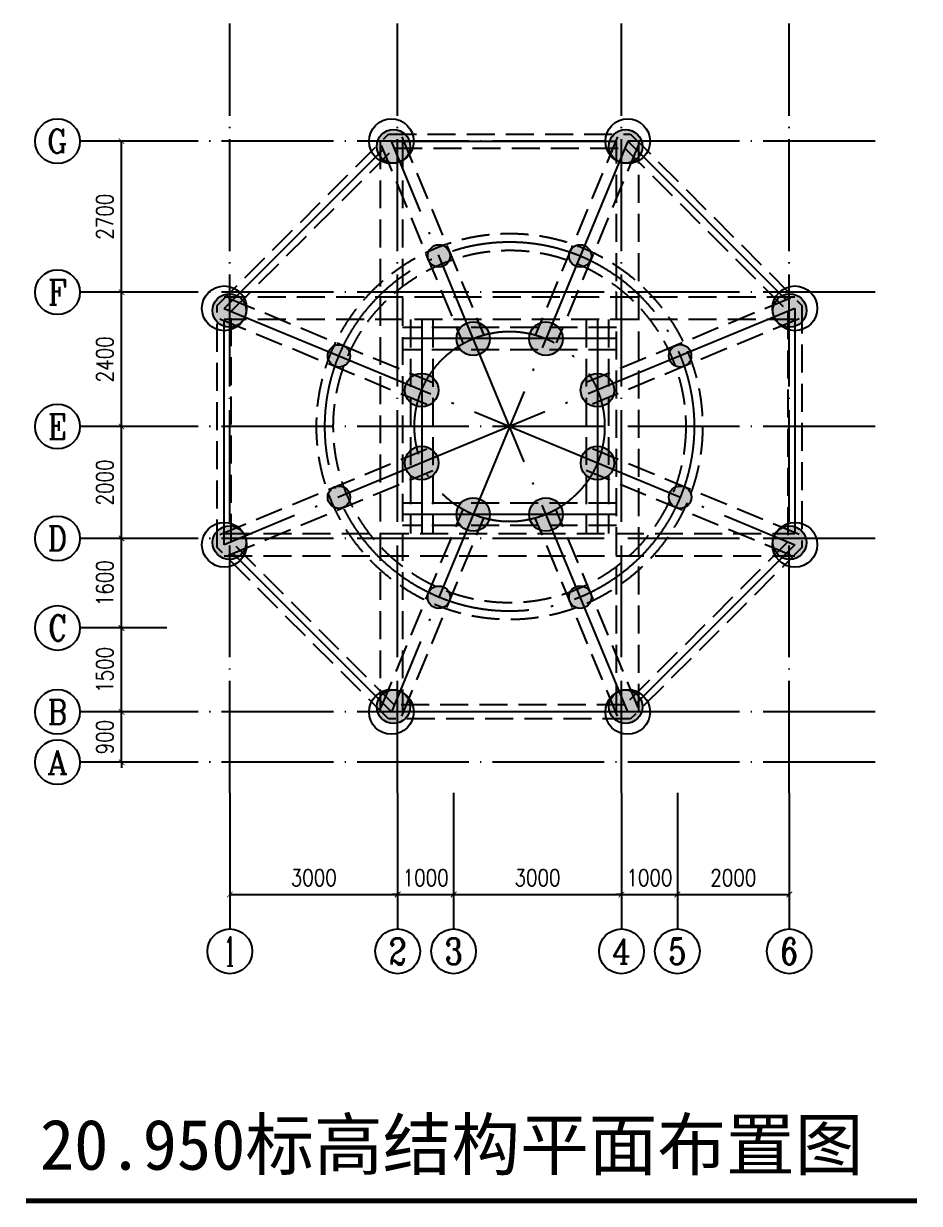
# Model space of a CAD drawing. Header units: millimetres. Extents: x 2998490 to 15040601, y 444546 to 7822218.
# Drawn here: x 14112691 to 14128705, y 7373288 to 7394373 of the extents above; entities that cross this region are included whole.
import ezdxf
from ezdxf.enums import TextEntityAlignment as Align

# ---------------------------------------------------------------- set-up
doc = ezdxf.new("R2010")
doc.units = ezdxf.units.MM
doc.header["$LTSCALE"] = 2000
doc.linetypes.add('DASH', pattern=[0.35, 0.25, -0.1])
doc.linetypes.add('DOTE', pattern=[2.42, 2, -0.2, 0.02, -0.2])
for name, color, linetype in [('3-AXIS_TEXT', 7, 'Continuous'), ('3-ban', 84, 'Continuous'), ('3-column-DOWN', 232, 'Continuous'), ('3-COLUMN-UP', 2, 'Continuous'), ('3-HATCH', 8, 'Continuous'), ('3-liang-xu', 120, 'DASH'), ('AXIS', 3, 'Continuous'), ('AXIS_TEXT', 7, 'Continuous'), ('DOTE', 9, 'DOTE')]:
    doc.layers.add(name, color=color, linetype=linetype)
doc.styles.add('_TCH_AXIS', font='COMPLEX', dxfattribs={"bigfont": 'GBCBIG'})
doc.styles.add('COMPLEX', font='COMPLEX')
doc.styles.add('DIM_FONT', font='SIMPLEX', dxfattribs={"width": 0.8, "bigfont": 'HZTXT'})
doc.styles.add('宋体', font='NSimSun-18030.ttf')
doc.dimstyles.new('DIMN100', dxfattribs={"dimtxt": 300, "dimasz": 100, "dimexe": 250, "dimexo": 300, "dimgap": 150, "dimtad": 1, "dimdec": 0, "dimzin": 0, "dimdsep": 46, "dimtxsty": 'DIM_FONT', "dimblk": 'ARCHTICK', "dimcen": 0.09, "dimclrt": 7, "dimazin": 2, "dimtfac": 1, "dimtdec": 0, "dimtix": 1, "dimtmove": 2, "dimatfit": 3, "dimldrblk": 'ARCHTICK', "dimfxl": 0, "dimtolj": 1, "dimtzin": 0, "dimarcsym": 0})

# ---------------------------------------------------------------- blocks, each defined once
blk = doc.blocks.new('_ArchTick')
at = {"color": 0, "linetype": 'ByBlock', "const_width": 0.15}
blk.add_lwpolyline([(-0.5, -0.5), (0.5, 0.5)], dxfattribs=at)
blk = doc.blocks.new('*D740')
at = {"layer": 'AXIS', "color": 0, "lineweight": -2}
for p, q in [((14114442, 7382072), (14114442, 7382172)), ((14114884, 7382072), (14114192, 7382072)), ((14114442, 7381172), (14114442, 7382072)), ((14114884, 7381172), (14114192, 7381172)), ((14114442, 7381172), (14114442, 7381072))]:
    blk.add_line(p, q, dxfattribs=at)
at = {"layer": 'Defpoints', "color": 0}
for p in [(14114442, 7382072), (14115184, 7382072), (14115184, 7381172)]:
    blk.add_point(p, dxfattribs=at)
at = {"layer": 'AXIS', "color": 0, "lineweight": -2, "xscale": 100, "yscale": 100, "zscale": 100}
for p, rotation in [((14114442, 7382072), 270), ((14114442, 7381172), 90)]:
    blk.add_blockref('_ArchTick', p, dxfattribs=dict(at, rotation=rotation))
at = {"layer": 'AXIS', "color": 7, "insert": (14114142, 7381622), "char_height": 300, "attachment_point": 5, "rotation": 90, "style": 'DIM_FONT'}
blk.add_mtext('\\A1;900', dxfattribs=at)
blk = doc.blocks.new('*D741')
at = {"layer": 'AXIS', "color": 0, "lineweight": -2}
for p, q in [((14114884, 7383572), (14114192, 7383572)), ((14114442, 7382072), (14114442, 7383572)), ((14114884, 7382072), (14114192, 7382072))]:
    blk.add_line(p, q, dxfattribs=at)
at = {"layer": 'Defpoints', "color": 0}
for p in [(14114442, 7383572), (14115184, 7383572), (14115184, 7382072)]:
    blk.add_point(p, dxfattribs=at)
at = {"layer": 'AXIS', "color": 0, "lineweight": -2, "xscale": 100, "yscale": 100, "zscale": 100}
for p, rotation in [((14114442, 7383572), 90), ((14114442, 7382072), 270)]:
    blk.add_blockref('_ArchTick', p, dxfattribs=dict(at, rotation=rotation))
at = {"layer": 'AXIS', "color": 7, "insert": (14114142, 7382822), "char_height": 300, "attachment_point": 5, "rotation": 90, "style": 'DIM_FONT'}
blk.add_mtext('\\A1;1500', dxfattribs=at)
blk = doc.blocks.new('*D742')
at = {"layer": 'AXIS', "color": 0, "lineweight": -2}
for p, q in [((14114884, 7385172), (14114192, 7385172)), ((14114442, 7383572), (14114442, 7385172)), ((14114884, 7383572), (14114192, 7383572))]:
    blk.add_line(p, q, dxfattribs=at)
at = {"layer": 'Defpoints', "color": 0}
for p in [(14114442, 7385172), (14115184, 7385172), (14115184, 7383572)]:
    blk.add_point(p, dxfattribs=at)
at = {"layer": 'AXIS', "color": 0, "lineweight": -2, "xscale": 100, "yscale": 100, "zscale": 100}
for p, rotation in [((14114442, 7385172), 90), ((14114442, 7383572), 270)]:
    blk.add_blockref('_ArchTick', p, dxfattribs=dict(at, rotation=rotation))
at = {"layer": 'AXIS', "color": 7, "insert": (14114142, 7384372), "char_height": 300, "attachment_point": 5, "rotation": 90, "style": 'DIM_FONT'}
blk.add_mtext('\\A1;1600', dxfattribs=at)
blk = doc.blocks.new('*D743')
at = {"layer": 'AXIS', "color": 0, "lineweight": -2}
for p, q in [((14114884, 7387172), (14114192, 7387172)), ((14114442, 7385172), (14114442, 7387172)), ((14114884, 7385172), (14114192, 7385172))]:
    blk.add_line(p, q, dxfattribs=at)
at = {"layer": 'Defpoints', "color": 0}
for p in [(14114442, 7387172), (14115184, 7387172), (14115184, 7385172)]:
    blk.add_point(p, dxfattribs=at)
at = {"layer": 'AXIS', "color": 0, "lineweight": -2, "xscale": 100, "yscale": 100, "zscale": 100}
for p, rotation in [((14114442, 7387172), 90), ((14114442, 7385172), 270)]:
    blk.add_blockref('_ArchTick', p, dxfattribs=dict(at, rotation=rotation))
at = {"layer": 'AXIS', "color": 7, "insert": (14114142, 7386172), "char_height": 300, "attachment_point": 5, "rotation": 90, "style": 'DIM_FONT'}
blk.add_mtext('\\A1;2000', dxfattribs=at)
blk = doc.blocks.new('*D744')
at = {"layer": 'AXIS', "color": 0, "lineweight": -2}
for p, q in [((14114884, 7389572), (14114192, 7389572)), ((14114442, 7387172), (14114442, 7389572)), ((14114884, 7387172), (14114192, 7387172))]:
    blk.add_line(p, q, dxfattribs=at)
at = {"layer": 'Defpoints', "color": 0}
for p in [(14114442, 7389572), (14115184, 7389572), (14115184, 7387172)]:
    blk.add_point(p, dxfattribs=at)
at = {"layer": 'AXIS', "color": 0, "lineweight": -2, "xscale": 100, "yscale": 100, "zscale": 100}
for p, rotation in [((14114442, 7389572), 90), ((14114442, 7387172), 270)]:
    blk.add_blockref('_ArchTick', p, dxfattribs=dict(at, rotation=rotation))
at = {"layer": 'AXIS', "color": 7, "insert": (14114142, 7388372), "char_height": 300, "attachment_point": 5, "rotation": 90, "style": 'DIM_FONT'}
blk.add_mtext('\\A1;2400', dxfattribs=at)
blk = doc.blocks.new('*D745')
at = {"layer": 'AXIS', "color": 0, "lineweight": -2}
for p, q in [((14114884, 7392272), (14114192, 7392272)), ((14114442, 7389572), (14114442, 7392272)), ((14114884, 7389572), (14114192, 7389572))]:
    blk.add_line(p, q, dxfattribs=at)
at = {"layer": 'Defpoints', "color": 0}
for p in [(14114442, 7392272), (14115184, 7392272), (14115184, 7389572)]:
    blk.add_point(p, dxfattribs=at)
at = {"layer": 'AXIS', "color": 0, "lineweight": -2, "xscale": 100, "yscale": 100, "zscale": 100}
for p, rotation in [((14114442, 7392272), 90), ((14114442, 7389572), 270)]:
    blk.add_blockref('_ArchTick', p, dxfattribs=dict(at, rotation=rotation))
at = {"layer": 'AXIS', "color": 7, "insert": (14114142, 7390922), "char_height": 300, "attachment_point": 5, "rotation": 90, "style": 'DIM_FONT'}
blk.add_mtext('\\A1;2700', dxfattribs=at)
blk = doc.blocks.new('*D746')
at = {"layer": 'AXIS', "color": 0, "lineweight": -2}
for p, q in [((14116378, 7380327), (14116378, 7378558)), ((14119378, 7380327), (14119378, 7378558)), ((14116378, 7378808), (14119378, 7378808))]:
    blk.add_line(p, q, dxfattribs=at)
at = {"layer": 'Defpoints', "color": 0}
for p in [(14116378, 7380627), (14119378, 7380627), (14119378, 7378808)]:
    blk.add_point(p, dxfattribs=at)
at = {"layer": 'AXIS', "color": 0, "lineweight": -2, "xscale": 100, "yscale": 100, "zscale": 100, "rotation": 180}
blk.add_blockref('_ArchTick', (14116378, 7378808), dxfattribs=at)
at = {"layer": 'AXIS', "color": 0, "lineweight": -2, "xscale": 100, "yscale": 100, "zscale": 100}
blk.add_blockref('_ArchTick', (14119378, 7378808), dxfattribs=at)
at = {"layer": 'AXIS', "color": 7, "insert": (14117878, 7379108), "char_height": 300, "attachment_point": 5, "style": 'DIM_FONT'}
blk.add_mtext('\\A1;3000', dxfattribs=at)
blk = doc.blocks.new('*D747')
at = {"layer": 'AXIS', "color": 0, "lineweight": -2}
for p, q in [((14119378, 7380327), (14119378, 7378558)), ((14120378, 7380327), (14120378, 7378558)), ((14119378, 7378808), (14119278, 7378808)), ((14119378, 7378808), (14120378, 7378808)), ((14120378, 7378808), (14120478, 7378808))]:
    blk.add_line(p, q, dxfattribs=at)
at = {"layer": 'Defpoints', "color": 0}
for p in [(14119378, 7380627), (14120378, 7380627), (14120378, 7378808)]:
    blk.add_point(p, dxfattribs=at)
at = {"layer": 'AXIS', "color": 0, "lineweight": -2, "xscale": 100, "yscale": 100, "zscale": 100}
blk.add_blockref('_ArchTick', (14119378, 7378808), dxfattribs=at)
at = {"layer": 'AXIS', "color": 0, "lineweight": -2, "xscale": 100, "yscale": 100, "zscale": 100, "rotation": 180}
blk.add_blockref('_ArchTick', (14120378, 7378808), dxfattribs=at)
at = {"layer": 'AXIS', "color": 7, "insert": (14119878, 7379108), "char_height": 300, "attachment_point": 5, "style": 'DIM_FONT'}
blk.add_mtext('\\A1;1000', dxfattribs=at)
blk = doc.blocks.new('*D748')
at = {"layer": 'AXIS', "color": 0, "lineweight": -2}
for p, q in [((14120378, 7380327), (14120378, 7378558)), ((14123378, 7380327), (14123378, 7378558)), ((14120378, 7378808), (14123378, 7378808))]:
    blk.add_line(p, q, dxfattribs=at)
at = {"layer": 'Defpoints', "color": 0}
for p in [(14120378, 7380627), (14123378, 7380627), (14123378, 7378808)]:
    blk.add_point(p, dxfattribs=at)
at = {"layer": 'AXIS', "color": 0, "lineweight": -2, "xscale": 100, "yscale": 100, "zscale": 100, "rotation": 180}
blk.add_blockref('_ArchTick', (14120378, 7378808), dxfattribs=at)
at = {"layer": 'AXIS', "color": 0, "lineweight": -2, "xscale": 100, "yscale": 100, "zscale": 100}
blk.add_blockref('_ArchTick', (14123378, 7378808), dxfattribs=at)
at = {"layer": 'AXIS', "color": 7, "insert": (14121878, 7379108), "char_height": 300, "attachment_point": 5, "style": 'DIM_FONT'}
blk.add_mtext('\\A1;3000', dxfattribs=at)
blk = doc.blocks.new('*D749')
at = {"layer": 'AXIS', "color": 0, "lineweight": -2}
for p, q in [((14123378, 7380327), (14123378, 7378558)), ((14124378, 7380327), (14124378, 7378558)), ((14123378, 7378808), (14123278, 7378808)), ((14123378, 7378808), (14124378, 7378808)), ((14124378, 7378808), (14124478, 7378808))]:
    blk.add_line(p, q, dxfattribs=at)
at = {"layer": 'Defpoints', "color": 0}
for p in [(14123378, 7380627), (14124378, 7380627), (14124378, 7378808)]:
    blk.add_point(p, dxfattribs=at)
at = {"layer": 'AXIS', "color": 0, "lineweight": -2, "xscale": 100, "yscale": 100, "zscale": 100}
blk.add_blockref('_ArchTick', (14123378, 7378808), dxfattribs=at)
at = {"layer": 'AXIS', "color": 0, "lineweight": -2, "xscale": 100, "yscale": 100, "zscale": 100, "rotation": 180}
blk.add_blockref('_ArchTick', (14124378, 7378808), dxfattribs=at)
at = {"layer": 'AXIS', "color": 7, "insert": (14123878, 7379108), "char_height": 300, "attachment_point": 5, "style": 'DIM_FONT'}
blk.add_mtext('\\A1;1000', dxfattribs=at)
blk = doc.blocks.new('*D750')
at = {"layer": 'AXIS', "color": 0, "lineweight": -2}
for p, q in [((14124378, 7380327), (14124378, 7378558)), ((14126378, 7380327), (14126378, 7378558)), ((14124378, 7378808), (14126378, 7378808))]:
    blk.add_line(p, q, dxfattribs=at)
at = {"layer": 'Defpoints', "color": 0}
for p in [(14124378, 7380627), (14126378, 7380627), (14126378, 7378808)]:
    blk.add_point(p, dxfattribs=at)
at = {"layer": 'AXIS', "color": 0, "lineweight": -2, "xscale": 100, "yscale": 100, "zscale": 100, "rotation": 180}
blk.add_blockref('_ArchTick', (14124378, 7378808), dxfattribs=at)
at = {"layer": 'AXIS', "color": 0, "lineweight": -2, "xscale": 100, "yscale": 100, "zscale": 100}
blk.add_blockref('_ArchTick', (14126378, 7378808), dxfattribs=at)
at = {"layer": 'AXIS', "color": 7, "insert": (14125378, 7379108), "char_height": 300, "attachment_point": 5, "style": 'DIM_FONT'}
blk.add_mtext('\\A1;2000', dxfattribs=at)
blk = doc.blocks.new('_AXISO')
blk.add_circle((0, 0), 0.5)
at = {"layer": '3-AXIS_TEXT', "style": 'COMPLEX', "width": 1.041667}
blk.add_attdef('A', text='', height=0.56, dxfattribs=at).set_placement((-0.25, -0.28), (0.25, -0.28), align=Align.FIT)

msp = doc.modelspace()

# ---------------------------------------------------------------- hatches: boundary and pattern name
at = {"layer": '3-HATCH'}
h = msp.add_hatch(color=256, dxfattribs=at)
edge = h.paths.add_edge_path()
edge.add_arc((14119304, 7392179.3), 300, 0, 360)
h = msp.add_hatch(color=256, dxfattribs=at)
edge = h.paths.add_edge_path()
edge.add_arc((14123452.5, 7392179.3), 300, 0, 360)
h = msp.add_hatch(color=256, dxfattribs=at)
edge = h.paths.add_edge_path()
edge.add_arc((14120115.4, 7390220.5), 200, 0, 360)
h = msp.add_hatch(color=256, dxfattribs=at)
edge = h.paths.add_edge_path()
edge.add_arc((14122640.9, 7390220.6), 200, 0, 360)
h = msp.add_hatch(color=256, dxfattribs=at)
edge = h.paths.add_edge_path()
edge.add_arc((14116370.6, 7389245.9), 300, 0, 360)
h = msp.add_hatch(color=256, dxfattribs=at)
edge = h.paths.add_edge_path()
edge.add_arc((14126385.9, 7389245.9), 300, 0, 360)
h = msp.add_hatch(color=256, dxfattribs=at)
edge = h.paths.add_edge_path()
edge.add_arc((14120727.9, 7388741.8), 300, 0, 360)
h = msp.add_hatch(color=256, dxfattribs=at)
edge = h.paths.add_edge_path()
edge.add_arc((14122028.6, 7388741.9), 300, 0, 360)
h = msp.add_hatch(color=256, dxfattribs=at)
edge = h.paths.add_edge_path()
edge.add_arc((14118328.6, 7388433.8), 200, 0, 360)
h = msp.add_hatch(color=256, dxfattribs=at)
edge = h.paths.add_edge_path()
edge.add_arc((14124426.9, 7388435), 200, 0, 360)
h = msp.add_hatch(color=256, dxfattribs=at)
edge = h.paths.add_edge_path()
edge.add_arc((14119807, 7387822.6), 300, 0, 360)
h = msp.add_hatch(color=256, dxfattribs=at)
edge = h.paths.add_edge_path()
edge.add_arc((14122949.2, 7387821.6), 300, 0, 360)
h = msp.add_hatch(color=256, dxfattribs=at)
edge = h.paths.add_edge_path()
edge.add_arc((14119806.8, 7386520.3), 300, 0, 360)
h = msp.add_hatch(color=256, dxfattribs=at)
edge = h.paths.add_edge_path()
edge.add_arc((14122949.4, 7386519.9), 300, 0, 360)
h = msp.add_hatch(color=256, dxfattribs=at)
edge = h.paths.add_edge_path()
edge.add_arc((14118328.5, 7385908.6), 200, 0, 360)
h = msp.add_hatch(color=256, dxfattribs=at)
edge = h.paths.add_edge_path()
edge.add_arc((14124427.8, 7385909), 200, 0, 360)
h = msp.add_hatch(color=256, dxfattribs=at)
edge = h.paths.add_edge_path()
edge.add_arc((14120727.6, 7385599.6), 300, 0, 360)
h = msp.add_hatch(color=256, dxfattribs=at)
edge = h.paths.add_edge_path()
edge.add_arc((14122029.5, 7385599.5), 300, 0, 360)
h = msp.add_hatch(color=256, dxfattribs=at)
edge = h.paths.add_edge_path()
edge.add_arc((14116370.6, 7385097.5), 300, 0, 360)
h = msp.add_hatch(color=256, dxfattribs=at)
edge = h.paths.add_edge_path()
edge.add_arc((14126385.9, 7385097.5), 300, 0, 360)
h = msp.add_hatch(color=256, dxfattribs=at)
edge = h.paths.add_edge_path()
edge.add_arc((14120114.7, 7384121.8), 200, 0, 360)
h = msp.add_hatch(color=256, dxfattribs=at)
edge = h.paths.add_edge_path()
edge.add_arc((14122641.5, 7384121.8), 200, 0, 360)
h = msp.add_hatch(color=256, dxfattribs=at)
edge = h.paths.add_edge_path()
edge.add_arc((14119304, 7382164.1), 300, 0, 360)
h = msp.add_hatch(color=256, dxfattribs=at)
edge = h.paths.add_edge_path()
edge.add_arc((14123452.5, 7382164.1), 300, 0, 360)

# ---------------------------------------------------------------- linework, layer by layer
at = {"layer": '3-ban', "const_width": 90}
msp.add_lwpolyline([(14112736.2, 7373332.5), (14128659.6, 7373332.5)], dxfattribs=at)
at = {"layer": '3-column-DOWN'}
for centre in [(14119265.8, 7392271.7), (14123490.7, 7392271.7), (14116278.2, 7389284.2), (14126478.2, 7389284.2), (14116278.2, 7385059.2), (14126478.2, 7385059.2), (14119265.8, 7382071.7), (14123490.7, 7382071.7)]:
    msp.add_circle(centre, 400, dxfattribs=at)
at = {"layer": '3-COLUMN-UP'}
for centre, radius in [((14119304, 7392179.3), 300), ((14123452.5, 7392179.3), 300), ((14120115.4, 7390220.5), 200), ((14122640.9, 7390220.6), 200), ((14116370.6, 7389245.9), 300), ((14126385.9, 7389245.9), 300), ((14120727.9, 7388741.8), 300), ((14122028.6, 7388741.9), 300), ((14118328.6, 7388433.8), 200), ((14124426.9, 7388435), 200), ((14119807, 7387822.6), 300), ((14122949.2, 7387821.6), 300), ((14119806.8, 7386520.3), 300), ((14122949.4, 7386519.9), 300), ((14118328.5, 7385908.6), 200), ((14124427.8, 7385909), 200), ((14120727.6, 7385599.6), 300), ((14122029.5, 7385599.5), 300), ((14116370.6, 7385097.5), 300), ((14126385.9, 7385097.5), 300), ((14120114.7, 7384121.8), 200), ((14122641.5, 7384121.8), 200), ((14119304, 7382164.1), 300), ((14123452.5, 7382164.1), 300)]:
    msp.add_circle(centre, radius, dxfattribs=at)
at = {"layer": '3-liang-xu'}
for p, q in [((14119065.8, 7392271.7), (14119065.8, 7382071.7)), ((14119450.6, 7392348.1), (14120912.4, 7388818.3)), ((14119465.8, 7392271.7), (14119465.8, 7382071.7)), ((14123305.9, 7392348.1), (14121844.1, 7388818.3)), ((14123290.7, 7382071.7), (14123290.7, 7392271.7)), ((14123690.7, 7382071.7), (14123690.7, 7392271.7)), ((14119081, 7392195.1), (14120542.8, 7388665.2)), ((14123675.5, 7392195.1), (14122213.7, 7388665.2)), ((14126478.2, 7389484.2), (14116278.2, 7389484.2)), ((14116354.8, 7389469), (14120007.2, 7387956.1)), ((14126401.7, 7389469), (14122749.3, 7387956.1)), ((14116201.7, 7389099.4), (14120007.2, 7387523.2)), ((14126478.2, 7389084.2), (14116278.2, 7389084.2)), ((14119607.2, 7389084.2), (14119607.2, 7385259.2)), ((14120007.2, 7389084.2), (14120007.2, 7385259.2)), ((14126554.8, 7389099.4), (14122749.3, 7387523.2)), ((14122749.8, 7389084.6), (14122749.8, 7385259.6)), ((14123149.8, 7389084.6), (14123149.8, 7385259.6)), ((14123290.7, 7388943.1), (14119465.8, 7388943.1)), ((14123290.7, 7388543.1), (14119465.8, 7388543.1)), ((14116201.7, 7385244), (14120007.2, 7386820.3)), ((14126554.8, 7385244), (14122749.3, 7386820.3)), ((14116354.8, 7384874.5), (14120007.2, 7386387.3)), ((14126401.7, 7384874.5), (14122749.3, 7386387.3)), ((14119081, 7382148.3), (14120542.8, 7385678.2)), ((14123290.4, 7385800.7), (14119465.5, 7385800.7)), ((14123675.5, 7382148.3), (14122213.7, 7385678.2)), ((14119450.6, 7381995.3), (14120912.4, 7385525.2)), ((14123305.9, 7381995.3), (14121844.1, 7385525.2)), ((14116278.2, 7385259.2), (14126478.2, 7385259.2)), ((14123290.4, 7385400.7), (14119465.5, 7385400.7)), ((14116278.2, 7384859.2), (14126478.2, 7384859.2))]:
    msp.add_line(p, q, dxfattribs=at)
for points in [[(14126603.2, 7389336), (14126603.2, 7385007.5), (14123542.5, 7381946.7), (14119214, 7381946.7), (14116153.2, 7385007.5), (14116153.2, 7389336), (14119214, 7392396.7), (14123542.5, 7392396.7)], [(14126353.2, 7389232.4), (14126353.2, 7385111), (14123439, 7382196.7), (14119317.5, 7382196.7), (14116403.2, 7385111), (14116403.2, 7389232.4), (14119317.5, 7392146.7), (14123439, 7392146.7)]]:
    msp.add_lwpolyline(points, close=True, dxfattribs=at)
for radius in [3450.4, 3150.4]:
    msp.add_circle((14121378.2, 7387171.7), radius, dxfattribs=at)
at = {"layer": 'AXIS'}
for p, q in [((14115251, 7392271.7), (14113697.2, 7392271.7)), ((14115251, 7389571.7), (14113697.2, 7389571.7)), ((14115251, 7387171.7), (14113697.2, 7387171.7)), ((14115251, 7385171.7), (14113697.2, 7385171.7)), ((14115251, 7383571.7), (14113697.2, 7383571.7)), ((14115251, 7382071.7), (14113697.2, 7382071.7)), ((14115251, 7381171.7), (14113697.2, 7381171.7)), ((14116378, 7380627.1), (14116378, 7378193)), ((14119377.6, 7380627.1), (14119377.6, 7378193)), ((14120378, 7380627.1), (14120378, 7378193)), ((14123378.5, 7380627.1), (14123378.5, 7378193)), ((14124378, 7380627.1), (14124378, 7378193)), ((14126378, 7380627.1), (14126378, 7378193))]:
    msp.add_line(p, q, dxfattribs=at)
at = {"layer": 'DOTE', "ltscale": 0.5}
for p, q in [((14116378, 7380627.1), (14116378, 7394373.2)), ((14119377.6, 7380627.2), (14119377.6, 7394373.2)), ((14123378.5, 7380627.2), (14123378.5, 7394373.2)), ((14126378, 7380627.1), (14126378, 7394373.2)), ((14127911.1, 7392271.7), (14114399.5, 7392271.7)), ((14127911.1, 7389571.7), (14114399.5, 7389571.7)), ((14127911.1, 7387171.7), (14114399.5, 7387171.7)), ((14127911.1, 7385171.7), (14114399.5, 7385171.7)), ((14127911.1, 7382071.7), (14114399.5, 7382071.7)), ((14127911.1, 7381171.7), (14114399.5, 7381171.7))]:
    msp.add_line(p, q, dxfattribs=at)
at = {"layer": 'DOTE'}
for p, q in [((14123490.7, 7392271.7), (14119265.8, 7382071.7)), ((14123490.7, 7382071.7), (14119265.8, 7392271.7)), ((14126478.2, 7389284.2), (14116278.2, 7385059.2)), ((14116278.2, 7389284.2), (14126478.2, 7385059.2)), ((14119807.2, 7389084.2), (14119807.2, 7385259.2)), ((14122949.8, 7389084.6), (14122949.8, 7385259.6)), ((14123290.7, 7388743.1), (14119465.8, 7388743.1)), ((14123290.4, 7385600.7), (14119465.5, 7385600.7))]:
    msp.add_line(p, q, dxfattribs=at)
msp.add_lwpolyline([(14126478.2, 7389284.2), (14126478.2, 7385059.2), (14123490.7, 7382071.7), (14119265.8, 7382071.7), (14116278.2, 7385059.2), (14116278.2, 7389284.2), (14119265.8, 7392271.7), (14123490.7, 7392271.7)], close=True, dxfattribs=at)
for radius in [3300.4, 1700]:
    msp.add_circle((14121378.2, 7387171.7), radius, dxfattribs=at)

# ---------------------------------------------------------------- block references
at = {"layer": 'AXIS'}
ref = msp.add_blockref('_AXISO', (14113297.2, 7392271.7), dxfattribs=dict(at, xscale=800, yscale=800, zscale=800))
ref.add_attrib('A', 'G', dxfattribs={"layer": 'AXIS_TEXT', "height": 425.2, "style": '_TCH_AXIS'}).set_placement((14113115, 7392059.1), (14113479.5, 7392059.1), align=Align.FIT)
ref = msp.add_blockref('_AXISO', (14113297.2, 7389571.7), dxfattribs=dict(at, xscale=800, yscale=800, zscale=800))
ref.add_attrib('A', 'F', dxfattribs={"layer": 'AXIS_TEXT', "height": 445.4, "style": '_TCH_AXIS'}).set_placement((14113127.5, 7389349), (14113466.9, 7389349), align=Align.FIT)
ref = msp.add_blockref('_AXISO', (14113297.2, 7387171.7), dxfattribs=dict(at, xscale=800, yscale=800, zscale=800))
ref.add_attrib('A', 'E', dxfattribs={"layer": 'AXIS_TEXT', "height": 445.4, "style": '_TCH_AXIS'}).set_placement((14113127.5, 7386949), (14113466.9, 7386949), align=Align.FIT)
ref = msp.add_blockref('_AXISO', (14113297.2, 7385171.7), dxfattribs=dict(at, xscale=800, yscale=800, zscale=800))
ref.add_attrib('A', 'D', dxfattribs={"layer": 'AXIS_TEXT', "height": 435.3, "style": '_TCH_AXIS'}).set_placement((14113121.1, 7384954.1), (14113473.4, 7384954.1), align=Align.FIT)
ref = msp.add_blockref('_AXISO', (14113297.2, 7383571.7), dxfattribs=dict(at, xscale=800, yscale=800, zscale=800))
ref.add_attrib('A', 'C', dxfattribs={"layer": 'AXIS_TEXT', "height": 455.7, "style": '_TCH_AXIS'}).set_placement((14113134.5, 7383343.9), (14113460, 7383343.9), align=Align.FIT)
ref = msp.add_blockref('_AXISO', (14113297.2, 7382071.7), dxfattribs=dict(at, xscale=800, yscale=800, zscale=800))
ref.add_attrib('A', 'B', dxfattribs={"layer": 'AXIS_TEXT', "height": 435.3, "style": '_TCH_AXIS'}).set_placement((14113121.1, 7381854.1), (14113473.4, 7381854.1), align=Align.FIT)
ref = msp.add_blockref('_AXISO', (14113297.2, 7381171.7), dxfattribs=dict(at, xscale=800, yscale=800, zscale=800))
ref.add_attrib('A', 'A', dxfattribs={"layer": 'AXIS_TEXT', "height": 425.2, "style": '_TCH_AXIS'}).set_placement((14113115, 7380959.1), (14113479.5, 7380959.1), align=Align.FIT)
ref = msp.add_blockref('_AXISO', (14116378, 7377793), dxfattribs=dict(at, xscale=800, yscale=800, zscale=800))
ref.add_attrib('A', '1', dxfattribs={"layer": 'AXIS_TEXT', "height": 514.7, "style": '_TCH_AXIS'}).set_placement((14116267.7, 7377535.6), (14116488.3, 7377535.6), align=Align.FIT)
ref = msp.add_blockref('_AXISO', (14119377.6, 7377793), dxfattribs=dict(at, xscale=800, yscale=800, zscale=800))
ref.add_attrib('A', '2', dxfattribs={"layer": 'AXIS_TEXT', "height": 465.9, "style": '_TCH_AXIS'}).set_placement((14119222.3, 7377560), (14119532.9, 7377560), align=Align.FIT)
ref = msp.add_blockref('_AXISO', (14120378, 7377793), dxfattribs=dict(at, xscale=800, yscale=800, zscale=800))
ref.add_attrib('A', '3', dxfattribs={"layer": 'AXIS_TEXT', "height": 465.9, "style": '_TCH_AXIS'}).set_placement((14120222.7, 7377560), (14120533.3, 7377560), align=Align.FIT)
ref = msp.add_blockref('_AXISO', (14123378.5, 7377793), dxfattribs=dict(at, xscale=800, yscale=800, zscale=800))
ref.add_attrib('A', '4', dxfattribs={"layer": 'AXIS_TEXT', "height": 445.4, "style": '_TCH_AXIS'}).set_placement((14123208.8, 7377570.3), (14123548.2, 7377570.3), align=Align.FIT)
ref = msp.add_blockref('_AXISO', (14124378, 7377793), dxfattribs=dict(at, xscale=800, yscale=800, zscale=800))
ref.add_attrib('A', '5', dxfattribs={"layer": 'AXIS_TEXT', "height": 465.9, "style": '_TCH_AXIS'}).set_placement((14124222.7, 7377560), (14124533.3, 7377560), align=Align.FIT)
ref = msp.add_blockref('_AXISO', (14126378, 7377793), dxfattribs=dict(at, xscale=800, yscale=800, zscale=800))
ref.add_attrib('A', '6', dxfattribs={"layer": 'AXIS_TEXT', "height": 465.9, "style": '_TCH_AXIS'}).set_placement((14126222.7, 7377560), (14126533.3, 7377560), align=Align.FIT)

# ---------------------------------------------------------------- texts
at = {"layer": '3-ban', "style": '宋体'}
msp.add_text('20.950标高结构平面布置图', height=900, dxfattribs=at).set_placement((14112982.7, 7373889.2))

# ---------------------------------------------------------------- dimensions: what is measured, and where the dimension line sits
at = {"layer": 'AXIS'}
for p1, p2, distance, picture, middle in [((14115183.5, 7389571.7), (14115183.5, 7392271.7), 741.9, '*D745', (14114141.6, 7390921.7)), ((14115183.5, 7387171.7), (14115183.5, 7389571.7), 741.9, '*D744', (14114141.6, 7388371.7)), ((14115183.5, 7385171.7), (14115183.5, 7387171.7), 741.9, '*D743', (14114141.6, 7386171.7)), ((14115183.5, 7383571.7), (14115183.5, 7385171.7), 741.9, '*D742', (14114141.6, 7384371.7)), ((14115183.5, 7382071.7), (14115183.5, 7383571.7), 741.9, '*D741', (14114141.6, 7382821.7)), ((14115183.5, 7381171.7), (14115183.5, 7382071.7), 741.9, '*D740', (14114141.6, 7381621.7)), ((14116378, 7380627.1), (14119377.6, 7380627.1), -1819.6, '*D746', (14117877.8, 7379107.5)), ((14119377.6, 7380627.1), (14120378, 7380627.1), -1819.6, '*D747', (14119877.8, 7379107.5)), ((14120378.0259, 7380627.0813), (14123378.4727, 7380627.0813), -1819.5751, '*D748', (14121878.2493, 7379107.5062)), ((14123378.4727, 7380627.0813), (14124378.0259, 7380627.0813), -1819.5751, '*D749', (14123878.2493, 7379107.5062)), ((14124378, 7380627.1), (14126378, 7380627.1), -1819.6, '*D750', (14125378, 7379107.5))]:
    dim = msp.add_aligned_dim(p1=p1, p2=p2, distance=distance, dimstyle='DIMN100', dxfattribs=at)
    dim.commit()
    dim.dimension.update_dxf_attribs({"geometry": picture, "text_midpoint": middle})

doc.saveas('drawing.dxf')
